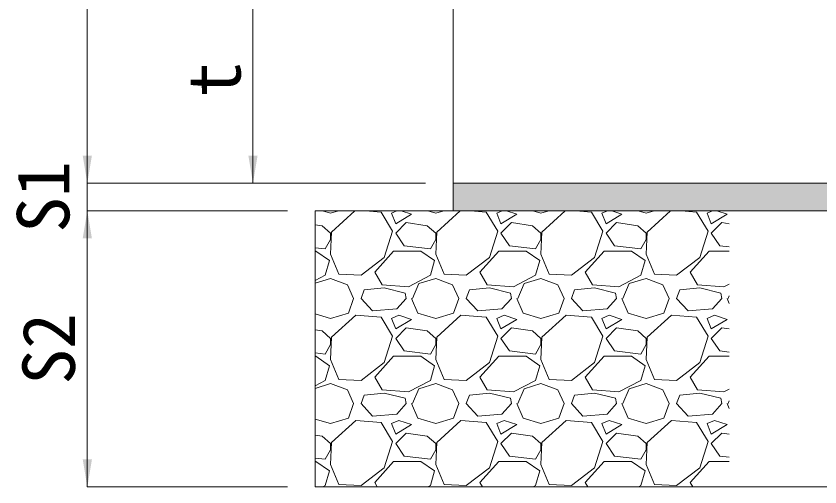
# Model space of a CAD drawing. Units: millimetres at full size; details may follow other scales. Extents: x 77366 to 106166, y -28085 to 6898.
# Drawn here: x 86249 to 86831, y -18077 to -17736 of the extents above; entities that cross this region are included whole.
import ezdxf
from ezdxf.enums import TextEntityAlignment as Align

# ---------------------------------------------------------------- set-up
doc = ezdxf.new("R2010")
doc.units = ezdxf.units.MM
doc.header["$LTSCALE"] = 50
doc.linetypes.add('USER2', pattern=[1.2, 0.8, -0.4])
doc.layers.add('モルタル', color=7, linetype='Continuous')
for name, color, linetype, lineweight in [('受枠', 3, 'USER2', 9), ('基礎', 7, 'Continuous', 5), ('寸法線', 7, 'Continuous', 13), ('本体', 2, 'Continuous', 20)]:
    doc.layers.add(name, color=color, linetype=linetype, lineweight=lineweight)
doc.styles.add('ＭＳ ゴシック', font='')
doc.styles.get('ＭＳ ゴシック').set_extended_font_data('MS Gothic')

# ---------------------------------------------------------------- blocks, each defined once
blk = doc.blocks.new('filled_arrow')
at = {"color": 0, "linetype": 'Continuous', "lineweight": -2}
blk.add_solid([(7.5, 1.25), (0, 0), (7.5, -1.25)], dxfattribs=at)

msp = doc.modelspace()

# ---------------------------------------------------------------- hatches: boundary and pattern name
at = {"layer": 'モルタル'}
msp.add_hatch(color=256, dxfattribs=at).paths.add_polyline_path([(87765.8, -17876.94), (87765.8, -17856.94), (86565.8, -17856.94), (86565.8, -17876.94)])

# ---------------------------------------------------------------- linework, layer by layer
at = {"layer": '受枠', "linetype": 'Continuous', "lineweight": 20}
msp.add_line((86465.8, -17876.94), (86465.8, -18076.94), dxfattribs=at)
at = {"layer": '基礎', "color": 3, "lineweight": 20}
for p, q in [((86465.8, -17876.94), (87865.8, -17876.94)), ((86465.8, -18076.94), (87865.8, -18076.94))]:
    msp.add_line(p, q, dxfattribs=at)
at = {"layer": '基礎'}
for p, q in [((86471.17, -17876.94), (86476.95, -17878.64)), ((86476.95, -17878.64), (86482.73, -17876.94)), ((86494.6, -17876.94), (86477.71, -17892.35)), ((86513.53, -17877.88), (86502.27, -17876.94)), ((86521.91, -17891.59), (86513.53, -17877.88)), ((86525.11, -17876.94), (86521.15, -17878.64)), ((86521.15, -17878.64), (86524.19, -17886.26)), ((86524.19, -17886.26), (86535.62, -17879.4)), ((86535.62, -17879.4), (86528.24, -17876.94)), ((86547.37, -17876.94), (86553.15, -17878.64)), ((86553.15, -17878.64), (86558.93, -17876.94)), ((86570.8, -17876.94), (86553.91, -17892.35)), ((86589.73, -17877.88), (86578.47, -17876.94)), ((86598.11, -17891.59), (86589.73, -17877.88)), ((86601.31, -17876.94), (86597.35, -17878.64)), ((86597.35, -17878.64), (86600.39, -17886.26)), ((86600.39, -17886.26), (86611.82, -17879.4)), ((86611.82, -17879.4), (86604.44, -17876.94)), ((86623.57, -17876.94), (86629.35, -17878.64)), ((86629.35, -17878.64), (86635.13, -17876.94)), ((86647, -17876.94), (86630.11, -17892.35)), ((86665.93, -17877.88), (86654.67, -17876.94)), ((86674.31, -17891.59), (86665.93, -17877.88)), ((86677.51, -17876.94), (86673.55, -17878.64)), ((86673.55, -17878.64), (86676.59, -17886.26)), ((86676.59, -17886.26), (86688.02, -17879.4)), ((86688.02, -17879.4), (86680.64, -17876.94)), ((86699.77, -17876.94), (86705.55, -17878.64)), ((86705.55, -17878.64), (86711.33, -17876.94)), ((86723.2, -17876.94), (86706.31, -17892.35)), ((86742.13, -17877.88), (86730.87, -17876.94)), ((86750.51, -17891.59), (86742.13, -17877.88)), ((86753.71, -17876.94), (86749.75, -17878.64)), ((86749.75, -17878.64), (86752.79, -17886.26)), ((86752.79, -17886.26), (86764.22, -17879.4)), ((86764.22, -17879.4), (86756.84, -17876.94)), ((86470.85, -17887.78), (86465.8, -17887.02)), ((86531.81, -17885.5), (86524.19, -17893.12)), ((86547.05, -17887.78), (86531.81, -17885.5)), ((86608.01, -17885.5), (86600.39, -17893.12)), ((86623.25, -17887.78), (86608.01, -17885.5)), ((86684.21, -17885.5), (86676.59, -17893.12)), ((86699.45, -17887.78), (86684.21, -17885.5)), ((86760.41, -17885.5), (86752.79, -17893.12)), ((86765.8, -17886.3), (86760.41, -17885.5)), ((86476.95, -17893.12), (86470.85, -17887.78)), ((86477.71, -17892.35), (86476.95, -17908.36)), ((86476.95, -17897.69), (86476.95, -17893.12)), ((86515.81, -17910.64), (86521.91, -17891.59)), ((86524.19, -17893.12), (86530.29, -17902.26)), ((86553.15, -17893.12), (86547.05, -17887.78)), ((86553.91, -17892.35), (86553.15, -17908.36)), ((86553.15, -17897.69), (86553.15, -17893.12)), ((86592.01, -17910.64), (86598.11, -17891.59)), ((86600.39, -17893.12), (86606.49, -17902.26)), ((86629.35, -17893.12), (86623.25, -17887.78)), ((86630.11, -17892.35), (86629.35, -17908.36)), ((86629.35, -17897.69), (86629.35, -17893.12)), ((86668.21, -17910.64), (86674.31, -17891.59)), ((86676.59, -17893.12), (86682.69, -17902.26)), ((86705.55, -17893.12), (86699.45, -17887.78)), ((86706.31, -17892.35), (86705.55, -17908.36)), ((86705.55, -17897.69), (86705.55, -17893.12)), ((86744.41, -17910.64), (86750.51, -17891.59)), ((86752.79, -17893.12), (86758.89, -17902.26)), ((86473.14, -17904.55), (86476.95, -17897.69)), ((86549.34, -17904.55), (86553.15, -17897.69)), ((86625.54, -17904.55), (86629.35, -17897.69)), ((86701.74, -17904.55), (86705.55, -17897.69)), ((86465.8, -17903.66), (86473.14, -17904.55)), ((86530.29, -17902.26), (86549.34, -17904.55)), ((86606.49, -17902.26), (86625.54, -17904.55)), ((86682.69, -17902.26), (86701.74, -17904.55)), ((86758.89, -17902.26), (86765.8, -17903.09)), ((86465.8, -17906.07), (86466.28, -17906.07)), ((86466.28, -17906.07), (86476.19, -17912.93)), ((86476.95, -17908.36), (86483.05, -17922.83)), ((86499.05, -17923.6), (86515.81, -17910.64)), ((86508.95, -17921.31), (86522.67, -17906.07)), ((86522.67, -17906.07), (86542.48, -17906.07)), ((86542.48, -17906.07), (86552.39, -17912.93)), ((86553.15, -17908.36), (86559.25, -17922.83)), ((86575.25, -17923.6), (86592.01, -17910.64)), ((86585.15, -17921.31), (86598.87, -17906.07)), ((86598.87, -17906.07), (86618.68, -17906.07)), ((86618.68, -17906.07), (86628.59, -17912.93)), ((86629.35, -17908.36), (86635.45, -17922.83)), ((86651.45, -17923.6), (86668.21, -17910.64)), ((86661.35, -17921.31), (86675.07, -17906.07)), ((86675.07, -17906.07), (86694.88, -17906.07)), ((86694.88, -17906.07), (86704.79, -17912.93)), ((86705.55, -17908.36), (86711.65, -17922.83)), ((86727.65, -17923.6), (86744.41, -17910.64)), ((86737.55, -17921.31), (86751.27, -17906.07)), ((86751.27, -17906.07), (86765.8, -17906.07)), ((86476.19, -17912.93), (86473.14, -17923.6)), ((86552.39, -17912.93), (86549.34, -17923.6)), ((86628.59, -17912.93), (86625.54, -17923.6)), ((86704.79, -17912.93), (86701.74, -17923.6)), ((86514.29, -17930.45), (86508.95, -17921.31)), ((86590.49, -17930.45), (86585.15, -17921.31)), ((86666.69, -17930.45), (86661.35, -17921.31)), ((86742.89, -17930.45), (86737.55, -17921.31)), ((86473.14, -17923.6), (86465.8, -17927.44)), ((86465.8, -17929.37), (86476.95, -17925.88)), ((86476.95, -17925.88), (86489.14, -17930.45)), ((86483.05, -17922.83), (86499.05, -17923.6)), ((86549.34, -17923.6), (86533.34, -17931.98)), ((86540.96, -17929.69), (86553.15, -17925.88)), ((86553.15, -17925.88), (86565.34, -17930.45)), ((86559.25, -17922.83), (86575.25, -17923.6)), ((86625.54, -17923.6), (86609.54, -17931.98)), ((86617.16, -17929.69), (86629.35, -17925.88)), ((86629.35, -17925.88), (86641.54, -17930.45)), ((86635.45, -17922.83), (86651.45, -17923.6)), ((86701.74, -17923.6), (86685.74, -17931.98)), ((86693.36, -17929.69), (86705.55, -17925.88)), ((86705.55, -17925.88), (86717.74, -17930.45)), ((86711.65, -17922.83), (86727.65, -17923.6)), ((86489.14, -17930.45), (86493.71, -17940.36)), ((86515.81, -17932.74), (86501.33, -17934.26)), ((86533.34, -17931.98), (86514.29, -17930.45)), ((86531.05, -17936.55), (86515.81, -17932.74)), ((86536.39, -17940.36), (86540.96, -17929.69)), ((86565.34, -17930.45), (86569.91, -17940.36)), ((86592.01, -17932.74), (86577.53, -17934.26)), ((86609.54, -17931.98), (86590.49, -17930.45)), ((86607.25, -17936.55), (86592.01, -17932.74)), ((86612.59, -17940.36), (86617.16, -17929.69)), ((86641.54, -17930.45), (86646.11, -17940.36)), ((86668.21, -17932.74), (86653.73, -17934.26)), ((86685.74, -17931.98), (86666.69, -17930.45)), ((86683.45, -17936.55), (86668.21, -17932.74)), ((86688.79, -17940.36), (86693.36, -17929.69)), ((86717.74, -17930.45), (86722.31, -17940.36)), ((86744.41, -17932.74), (86729.93, -17934.26)), ((86761.94, -17931.98), (86742.89, -17930.45)), ((86759.65, -17936.55), (86744.41, -17932.74)), ((86765.8, -17929.96), (86761.94, -17931.98)), ((86499.05, -17940.36), (86501.33, -17934.26)), ((86531.81, -17940.36), (86531.05, -17936.55)), ((86575.25, -17940.36), (86577.53, -17934.26)), ((86608.01, -17940.36), (86607.25, -17936.55)), ((86651.45, -17940.36), (86653.73, -17934.26)), ((86684.21, -17940.36), (86683.45, -17936.55)), ((86727.65, -17940.36), (86729.93, -17934.26)), ((86760.41, -17940.36), (86759.65, -17936.55)), ((86764.99, -17940.36), (86765.8, -17938.47)), ((86489.9, -17951.03), (86493.71, -17940.36)), ((86507.43, -17949.5), (86499.05, -17940.36)), ((86531.81, -17940.36), (86524.96, -17947.98)), ((86535.62, -17940.36), (86540.2, -17951.03)), ((86566.1, -17951.03), (86569.91, -17940.36)), ((86583.63, -17949.5), (86575.25, -17940.36)), ((86608.01, -17940.36), (86601.16, -17947.98)), ((86611.82, -17940.36), (86616.4, -17951.03)), ((86642.3, -17951.03), (86646.11, -17940.36)), ((86659.83, -17949.5), (86651.45, -17940.36)), ((86684.21, -17940.36), (86677.36, -17947.98)), ((86688.02, -17940.36), (86692.6, -17951.03)), ((86718.5, -17951.03), (86722.31, -17940.36)), ((86736.03, -17949.5), (86727.65, -17940.36)), ((86760.41, -17940.36), (86753.56, -17947.98)), ((86764.22, -17940.36), (86765.8, -17944.03)), ((86465.8, -17951.56), (86476.95, -17954.84)), ((86476.95, -17954.84), (86489.9, -17951.03)), ((86524.96, -17947.98), (86507.43, -17949.5)), ((86540.2, -17951.03), (86553.15, -17954.84)), ((86553.15, -17954.84), (86566.1, -17951.03)), ((86601.16, -17947.98), (86583.63, -17949.5)), ((86616.4, -17951.03), (86629.35, -17954.84)), ((86629.35, -17954.84), (86642.3, -17951.03)), ((86677.36, -17947.98), (86659.83, -17949.5)), ((86692.6, -17951.03), (86705.55, -17954.84)), ((86705.55, -17954.84), (86718.5, -17951.03)), ((86753.56, -17947.98), (86736.03, -17949.5)), ((86495.24, -17952.55), (86477.71, -17968.55)), ((86513.53, -17954.08), (86495.24, -17952.55)), ((86521.91, -17967.79), (86513.53, -17954.08)), ((86526.48, -17952.55), (86521.15, -17954.84)), ((86521.15, -17954.84), (86524.19, -17962.46)), ((86524.19, -17962.46), (86535.62, -17955.6)), ((86535.62, -17955.6), (86526.48, -17952.55)), ((86571.44, -17952.55), (86553.91, -17968.55)), ((86589.73, -17954.08), (86571.44, -17952.55)), ((86598.11, -17967.79), (86589.73, -17954.08)), ((86602.68, -17952.55), (86597.35, -17954.84)), ((86597.35, -17954.84), (86600.39, -17962.46)), ((86600.39, -17962.46), (86611.82, -17955.6)), ((86611.82, -17955.6), (86602.68, -17952.55)), ((86647.64, -17952.55), (86630.11, -17968.55)), ((86665.93, -17954.08), (86647.64, -17952.55)), ((86674.31, -17967.79), (86665.93, -17954.08)), ((86678.88, -17952.55), (86673.55, -17954.84)), ((86673.55, -17954.84), (86676.59, -17962.46)), ((86676.59, -17962.46), (86688.02, -17955.6)), ((86688.02, -17955.6), (86678.88, -17952.55)), ((86723.84, -17952.55), (86706.31, -17968.55)), ((86742.13, -17954.08), (86723.84, -17952.55)), ((86750.51, -17967.79), (86742.13, -17954.08)), ((86755.08, -17952.55), (86749.75, -17954.84)), ((86749.75, -17954.84), (86752.79, -17962.46)), ((86752.79, -17962.46), (86764.22, -17955.6)), ((86764.22, -17955.6), (86755.08, -17952.55)), ((86470.85, -17963.98), (86465.8, -17963.22)), ((86531.81, -17961.7), (86524.19, -17969.32)), ((86547.05, -17963.98), (86531.81, -17961.7)), ((86608.01, -17961.7), (86600.39, -17969.32)), ((86623.25, -17963.98), (86608.01, -17961.7)), ((86684.21, -17961.7), (86676.59, -17969.32)), ((86699.45, -17963.98), (86684.21, -17961.7)), ((86760.41, -17961.7), (86752.79, -17969.32)), ((86765.8, -17962.5), (86760.41, -17961.7)), ((86476.95, -17969.32), (86470.85, -17963.98)), ((86477.71, -17968.55), (86476.95, -17984.56)), ((86515.81, -17986.84), (86521.91, -17967.79)), ((86553.15, -17969.32), (86547.05, -17963.98)), ((86553.91, -17968.55), (86553.15, -17984.56)), ((86592.01, -17986.84), (86598.11, -17967.79)), ((86629.35, -17969.32), (86623.25, -17963.98)), ((86630.11, -17968.55), (86629.35, -17984.56)), ((86668.21, -17986.84), (86674.31, -17967.79)), ((86705.55, -17969.32), (86699.45, -17963.98)), ((86706.31, -17968.55), (86705.55, -17984.56)), ((86744.41, -17986.84), (86750.51, -17967.79)), ((86473.14, -17980.75), (86476.95, -17973.89)), ((86476.95, -17973.89), (86476.95, -17969.32)), ((86524.19, -17969.32), (86530.29, -17978.46)), ((86549.34, -17980.75), (86553.15, -17973.89)), ((86553.15, -17973.89), (86553.15, -17969.32)), ((86600.39, -17969.32), (86606.49, -17978.46)), ((86625.54, -17980.75), (86629.35, -17973.89)), ((86629.35, -17973.89), (86629.35, -17969.32)), ((86676.59, -17969.32), (86682.69, -17978.46)), ((86701.74, -17980.75), (86705.55, -17973.89)), ((86705.55, -17973.89), (86705.55, -17969.32)), ((86752.79, -17969.32), (86758.89, -17978.46)), ((86465.8, -17979.86), (86473.14, -17980.75)), ((86530.29, -17978.46), (86549.34, -17980.75)), ((86606.49, -17978.46), (86625.54, -17980.75)), ((86682.69, -17978.46), (86701.74, -17980.75)), ((86758.89, -17978.46), (86765.8, -17979.29)), ((86465.8, -17982.27), (86466.28, -17982.27)), ((86466.28, -17982.27), (86476.19, -17989.13)), ((86476.95, -17984.56), (86483.05, -17999.03)), ((86508.95, -17997.51), (86522.67, -17982.27)), ((86522.67, -17982.27), (86542.48, -17982.27)), ((86542.48, -17982.27), (86552.39, -17989.13)), ((86553.15, -17984.56), (86559.25, -17999.03)), ((86585.15, -17997.51), (86598.87, -17982.27)), ((86598.87, -17982.27), (86618.68, -17982.27)), ((86618.68, -17982.27), (86628.59, -17989.13)), ((86629.35, -17984.56), (86635.45, -17999.03)), ((86661.35, -17997.51), (86675.07, -17982.27)), ((86675.07, -17982.27), (86694.88, -17982.27)), ((86694.88, -17982.27), (86704.79, -17989.13)), ((86705.55, -17984.56), (86711.65, -17999.03)), ((86737.55, -17997.51), (86751.27, -17982.27)), ((86751.27, -17982.27), (86765.8, -17982.27)), ((86476.19, -17989.13), (86473.14, -17999.8)), ((86499.05, -17999.8), (86515.81, -17986.84)), ((86552.39, -17989.13), (86549.34, -17999.8)), ((86575.25, -17999.8), (86592.01, -17986.84)), ((86628.59, -17989.13), (86625.54, -17999.8)), ((86651.45, -17999.8), (86668.21, -17986.84)), ((86704.79, -17989.13), (86701.74, -17999.8)), ((86727.65, -17999.8), (86744.41, -17986.84)), ((86514.29, -18006.65), (86508.95, -17997.51)), ((86590.49, -18006.65), (86585.15, -17997.51)), ((86666.69, -18006.65), (86661.35, -17997.51)), ((86742.89, -18006.65), (86737.55, -17997.51)), ((86473.14, -17999.8), (86465.8, -18003.64)), ((86465.8, -18005.57), (86476.95, -18002.08)), ((86476.95, -18002.08), (86489.14, -18006.65)), ((86483.05, -17999.03), (86499.05, -17999.8)), ((86549.34, -17999.8), (86533.34, -18008.18)), ((86540.96, -18005.89), (86553.15, -18002.08)), ((86553.15, -18002.08), (86565.34, -18006.65)), ((86559.25, -17999.03), (86575.25, -17999.8)), ((86625.54, -17999.8), (86609.54, -18008.18)), ((86617.16, -18005.89), (86629.35, -18002.08)), ((86629.35, -18002.08), (86641.54, -18006.65)), ((86635.45, -17999.03), (86651.45, -17999.8)), ((86701.74, -17999.8), (86685.74, -18008.18)), ((86693.36, -18005.89), (86705.55, -18002.08)), ((86705.55, -18002.08), (86717.74, -18006.65)), ((86711.65, -17999.03), (86727.65, -17999.8)), ((86489.14, -18006.65), (86493.71, -18016.56)), ((86515.81, -18008.94), (86501.33, -18010.46)), ((86533.34, -18008.18), (86514.29, -18006.65)), ((86531.05, -18012.75), (86515.81, -18008.94)), ((86536.39, -18016.56), (86540.96, -18005.89)), ((86565.34, -18006.65), (86569.91, -18016.56)), ((86592.01, -18008.94), (86577.53, -18010.46)), ((86609.54, -18008.18), (86590.49, -18006.65)), ((86607.25, -18012.75), (86592.01, -18008.94)), ((86612.59, -18016.56), (86617.16, -18005.89)), ((86641.54, -18006.65), (86646.11, -18016.56)), ((86668.21, -18008.94), (86653.73, -18010.46)), ((86685.74, -18008.18), (86666.69, -18006.65)), ((86683.45, -18012.75), (86668.21, -18008.94)), ((86688.79, -18016.56), (86693.36, -18005.89)), ((86717.74, -18006.65), (86722.31, -18016.56)), ((86744.41, -18008.94), (86729.93, -18010.46)), ((86761.94, -18008.18), (86742.89, -18006.65)), ((86759.65, -18012.75), (86744.41, -18008.94)), ((86765.8, -18006.16), (86761.94, -18008.18)), ((86499.05, -18016.56), (86501.33, -18010.46)), ((86531.81, -18016.56), (86531.05, -18012.75)), ((86575.25, -18016.56), (86577.53, -18010.46)), ((86608.01, -18016.56), (86607.25, -18012.75)), ((86651.45, -18016.56), (86653.73, -18010.46)), ((86684.21, -18016.56), (86683.45, -18012.75)), ((86727.65, -18016.56), (86729.93, -18010.46)), ((86760.41, -18016.56), (86759.65, -18012.75)), ((86764.99, -18016.56), (86765.8, -18014.67)), ((86489.9, -18027.23), (86493.71, -18016.56)), ((86507.43, -18025.7), (86499.05, -18016.56)), ((86531.81, -18016.56), (86524.96, -18024.18)), ((86535.62, -18016.56), (86540.2, -18027.23)), ((86566.1, -18027.23), (86569.91, -18016.56)), ((86583.63, -18025.7), (86575.25, -18016.56)), ((86608.01, -18016.56), (86601.16, -18024.18)), ((86611.82, -18016.56), (86616.4, -18027.23)), ((86642.3, -18027.23), (86646.11, -18016.56)), ((86659.83, -18025.7), (86651.45, -18016.56)), ((86684.21, -18016.56), (86677.36, -18024.18)), ((86688.02, -18016.56), (86692.6, -18027.23)), ((86718.5, -18027.23), (86722.31, -18016.56)), ((86736.03, -18025.7), (86727.65, -18016.56)), ((86760.41, -18016.56), (86753.56, -18024.18)), ((86764.22, -18016.56), (86765.8, -18020.23)), ((86476.95, -18031.04), (86489.9, -18027.23)), ((86524.96, -18024.18), (86507.43, -18025.7)), ((86540.2, -18027.23), (86553.15, -18031.04)), ((86553.15, -18031.04), (86566.1, -18027.23)), ((86601.16, -18024.18), (86583.63, -18025.7)), ((86616.4, -18027.23), (86629.35, -18031.04)), ((86629.35, -18031.04), (86642.3, -18027.23)), ((86677.36, -18024.18), (86659.83, -18025.7)), ((86692.6, -18027.23), (86705.55, -18031.04)), ((86705.55, -18031.04), (86718.5, -18027.23)), ((86753.56, -18024.18), (86736.03, -18025.7)), ((86465.8, -18027.76), (86476.95, -18031.04)), ((86495.24, -18028.75), (86477.71, -18044.75)), ((86513.53, -18030.28), (86495.24, -18028.75)), ((86521.91, -18043.99), (86513.53, -18030.28)), ((86526.48, -18028.75), (86521.15, -18031.04)), ((86521.15, -18031.04), (86524.19, -18038.66)), ((86524.19, -18038.66), (86535.62, -18031.8)), ((86535.62, -18031.8), (86526.48, -18028.75)), ((86571.44, -18028.75), (86553.91, -18044.75)), ((86589.73, -18030.28), (86571.44, -18028.75)), ((86598.11, -18043.99), (86589.73, -18030.28)), ((86602.68, -18028.75), (86597.35, -18031.04)), ((86597.35, -18031.04), (86600.39, -18038.66)), ((86600.39, -18038.66), (86611.82, -18031.8)), ((86611.82, -18031.8), (86602.68, -18028.75)), ((86647.64, -18028.75), (86630.11, -18044.75)), ((86665.93, -18030.28), (86647.64, -18028.75)), ((86674.31, -18043.99), (86665.93, -18030.28)), ((86678.88, -18028.75), (86673.55, -18031.04)), ((86673.55, -18031.04), (86676.59, -18038.66)), ((86676.59, -18038.66), (86688.02, -18031.8)), ((86688.02, -18031.8), (86678.88, -18028.75)), ((86723.84, -18028.75), (86706.31, -18044.75)), ((86742.13, -18030.28), (86723.84, -18028.75)), ((86750.51, -18043.99), (86742.13, -18030.28)), ((86755.08, -18028.75), (86749.75, -18031.04)), ((86749.75, -18031.04), (86752.79, -18038.66)), ((86752.79, -18038.66), (86764.22, -18031.8)), ((86764.22, -18031.8), (86755.08, -18028.75)), ((86531.81, -18037.9), (86524.19, -18045.52)), ((86547.05, -18040.18), (86531.81, -18037.9)), ((86608.01, -18037.9), (86600.39, -18045.52)), ((86623.25, -18040.18), (86608.01, -18037.9)), ((86684.21, -18037.9), (86676.59, -18045.52)), ((86699.45, -18040.18), (86684.21, -18037.9)), ((86760.41, -18037.9), (86752.79, -18045.52)), ((86765.8, -18038.7), (86760.41, -18037.9)), ((86470.85, -18040.18), (86465.8, -18039.42)), ((86476.95, -18045.52), (86470.85, -18040.18)), ((86477.71, -18044.75), (86476.95, -18060.76)), ((86515.81, -18063.04), (86521.91, -18043.99)), ((86553.15, -18045.52), (86547.05, -18040.18)), ((86553.91, -18044.75), (86553.15, -18060.76)), ((86592.01, -18063.04), (86598.11, -18043.99)), ((86629.35, -18045.52), (86623.25, -18040.18)), ((86630.11, -18044.75), (86629.35, -18060.76)), ((86668.21, -18063.04), (86674.31, -18043.99)), ((86705.55, -18045.52), (86699.45, -18040.18)), ((86706.31, -18044.75), (86705.55, -18060.76)), ((86744.41, -18063.04), (86750.51, -18043.99)), ((86473.14, -18056.95), (86476.95, -18050.09)), ((86476.95, -18050.09), (86476.95, -18045.52)), ((86524.19, -18045.52), (86530.29, -18054.66)), ((86549.34, -18056.95), (86553.15, -18050.09)), ((86553.15, -18050.09), (86553.15, -18045.52)), ((86600.39, -18045.52), (86606.49, -18054.66)), ((86625.54, -18056.95), (86629.35, -18050.09)), ((86629.35, -18050.09), (86629.35, -18045.52)), ((86676.59, -18045.52), (86682.69, -18054.66)), ((86701.74, -18056.95), (86705.55, -18050.09)), ((86705.55, -18050.09), (86705.55, -18045.52)), ((86752.79, -18045.52), (86758.89, -18054.66)), ((86465.8, -18056.06), (86473.14, -18056.95)), ((86530.29, -18054.66), (86549.34, -18056.95)), ((86606.49, -18054.66), (86625.54, -18056.95)), ((86682.69, -18054.66), (86701.74, -18056.95)), ((86758.89, -18054.66), (86765.8, -18055.49)), ((86465.8, -18058.47), (86466.28, -18058.47)), ((86466.28, -18058.47), (86476.19, -18065.33)), ((86476.95, -18060.76), (86483.05, -18075.23)), ((86508.95, -18073.71), (86522.67, -18058.47)), ((86522.67, -18058.47), (86542.48, -18058.47)), ((86542.48, -18058.47), (86552.39, -18065.33)), ((86553.15, -18060.76), (86559.25, -18075.23)), ((86585.15, -18073.71), (86598.87, -18058.47)), ((86598.87, -18058.47), (86618.68, -18058.47)), ((86618.68, -18058.47), (86628.59, -18065.33)), ((86629.35, -18060.76), (86635.45, -18075.23)), ((86661.35, -18073.71), (86675.07, -18058.47)), ((86675.07, -18058.47), (86694.88, -18058.47)), ((86694.88, -18058.47), (86704.79, -18065.33)), ((86705.55, -18060.76), (86711.65, -18075.23)), ((86737.55, -18073.71), (86751.27, -18058.47)), ((86751.27, -18058.47), (86765.8, -18058.47)), ((86476.19, -18065.33), (86473.14, -18076)), ((86499.05, -18076), (86515.81, -18063.04)), ((86552.39, -18065.33), (86549.34, -18076)), ((86575.25, -18076), (86592.01, -18063.04)), ((86628.59, -18065.33), (86625.54, -18076)), ((86651.45, -18076), (86668.21, -18063.04)), ((86704.79, -18065.33), (86701.74, -18076)), ((86727.65, -18076), (86744.41, -18063.04)), ((86510.84, -18076.94), (86508.95, -18073.71)), ((86587.04, -18076.94), (86585.15, -18073.71)), ((86663.24, -18076.94), (86661.35, -18073.71)), ((86739.44, -18076.94), (86737.55, -18073.71)), ((86473.14, -18076), (86471.34, -18076.94)), ((86483.05, -18075.23), (86499.05, -18076)), ((86549.34, -18076), (86547.54, -18076.94)), ((86559.25, -18075.23), (86575.25, -18076)), ((86625.54, -18076), (86623.74, -18076.94)), ((86635.45, -18075.23), (86651.45, -18076)), ((86701.74, -18076), (86699.94, -18076.94)), ((86711.65, -18075.23), (86727.65, -18076))]:
    msp.add_line(p, q, dxfattribs=at)
at = {"layer": '寸法線'}
for p, q in [((86300.8, -17856.94), (86300.8, -16606.94)), ((86420.8, -17706.94), (86420.8, -17856.94)), ((86300.8, -17816.94), (86300.8, -17916.94)), ((86545.8, -17856.94), (86300.8, -17856.94)), ((86545.8, -17856.94), (86300.8, -17856.94)), ((86545.8, -17856.94), (86420.8, -17856.94)), ((86445.8, -17876.94), (86300.8, -17876.94)), ((86300.8, -17876.94), (86300.8, -18076.94)), ((86445.8, -17876.94), (86300.8, -17876.94)), ((86445.8, -18076.94), (86300.8, -18076.94))]:
    msp.add_line(p, q, dxfattribs=at)
at = {"layer": '本体'}
for p, q in [((86565.8, -16612.94), (86565.8, -17856.94)), ((86565.8, -17856.94), (87765.8, -17856.94)), ((86565.8, -17856.94), (86565.8, -17876.94)), ((86665.8, -17876.94), (87665.8, -17876.94))]:
    msp.add_line(p, q, dxfattribs=at)

# ---------------------------------------------------------------- block references
at = {"layer": '寸法線', "xscale": 2.67, "yscale": 2.67}
for p, rotation in [((86300.8, -17856.94), 90), ((86300.8, -17856.94), 90), ((86420.8, -17856.94), 90), ((86300.8, -17876.94), 270), ((86300.8, -17876.94), 270), ((86300.8, -18076.94), 90)]:
    msp.add_blockref('filled_arrow', p, dxfattribs=dict(at, rotation=rotation))

# ---------------------------------------------------------------- texts
at = {"layer": '寸法線', "style": 'ＭＳ ゴシック'}
for s, p in [('t', (86392.8, -17781.94)), ('S1', (86268.8, -17866.94)), ('S2', (86272.8, -17976.94))]:
    msp.add_text(s, height=37.98, rotation=90, dxfattribs=at).set_placement(p, align=Align.MIDDLE_CENTER)

doc.saveas('drawing.dxf')
